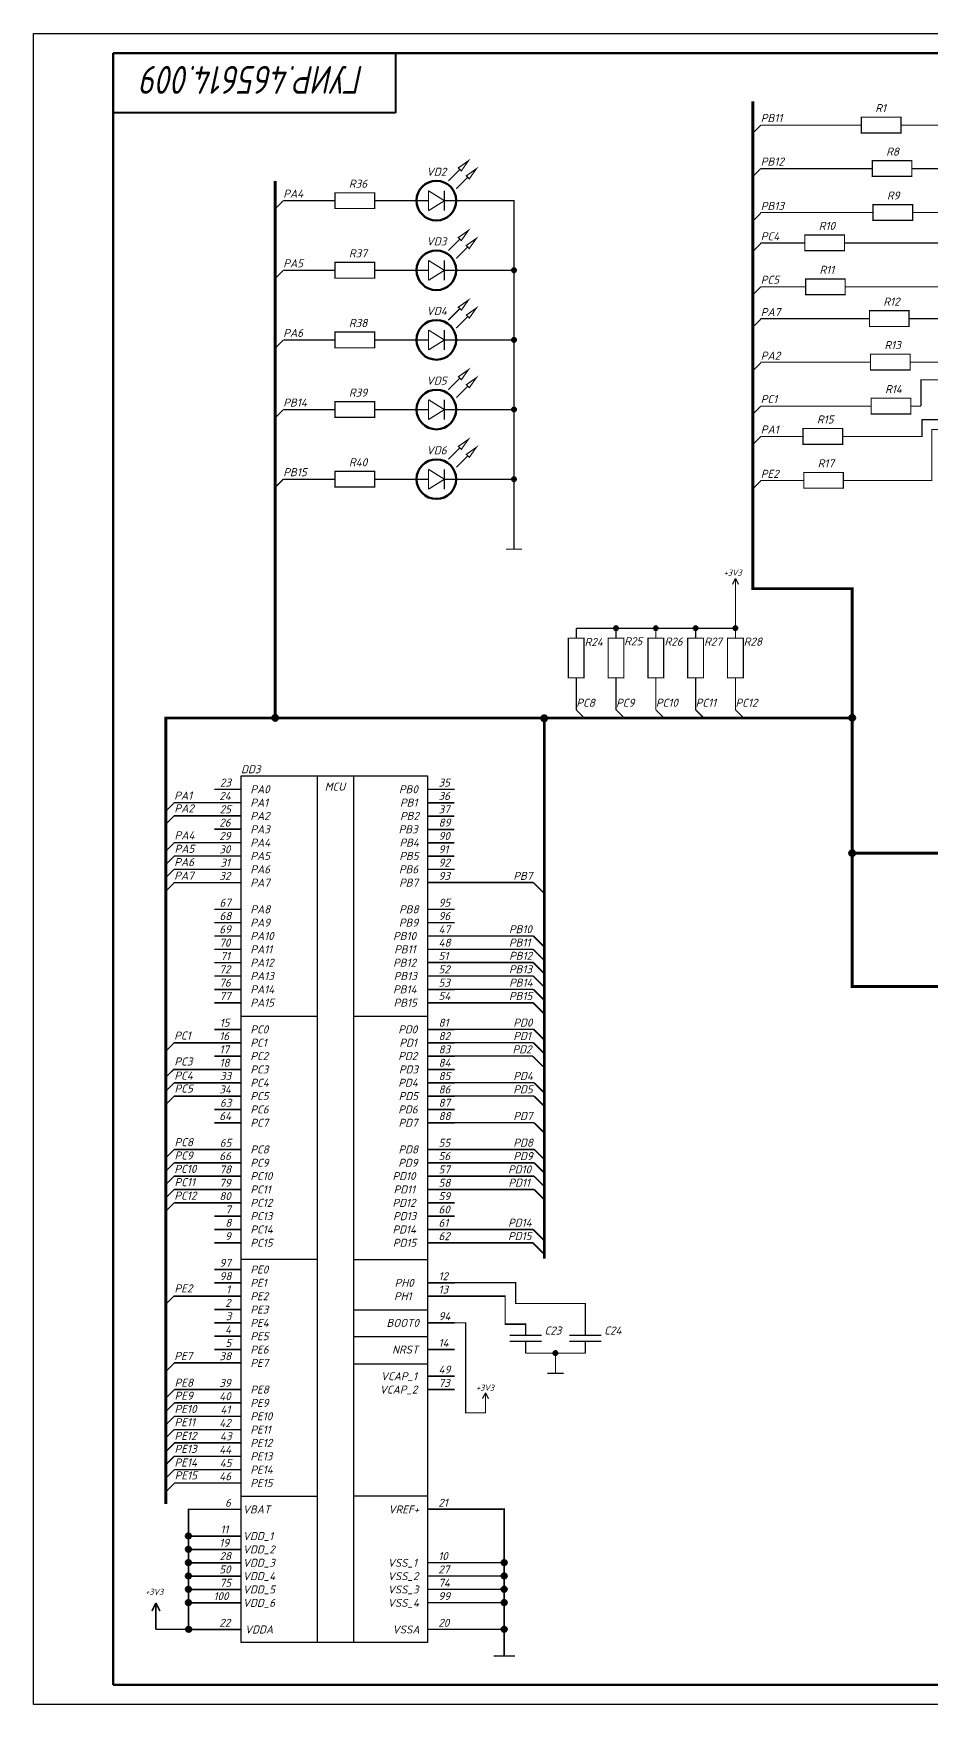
# Model space of a CAD drawing. Header units: millimetres. Extents: x 143 to 740, y 82 to 502.
# Drawn here: x 142.5 to 368.2, y 82 to 502 of the extents above; entities that cross this region are included whole.
import ezdxf

# ---------------------------------------------------------------- set-up
doc = ezdxf.new("R2010")
doc.units = ezdxf.units.MM
doc.header["$LTSCALE"] = 0.5
doc.layers.get('0').update_dxf_attribs({"lineweight": 60})
doc.layers.get('Defpoints').update_dxf_attribs({"color": 5})
doc.styles.add('RR08', font='isocteui.ttf', dxfattribs={"width": 0.8})
doc.styles.get("Standard").update_dxf_attribs({"font": 'isocpeui.ttf', "width": 0.9})

msp = doc.modelspace()

# ---------------------------------------------------------------- linework, layer by layer
for p, q in [((162.51, 87.05), (162.51, 497.05)), ((734.51, 497.05), (162.51, 497.05)), ((734.51, 87.05), (162.51, 87.05))]:
    msp.add_line(p, q)
at = {"lineweight": 30}
for p, q in [((194.69, 315.44), (241.57, 315.44)), ((194.69, 134.44), (194.69, 315.44)), ((241.57, 315.44), (241.57, 134.44)), ((194.69, 97.62), (194.69, 134.44)), ((241.57, 134.44), (241.57, 97.62)), ((181.48, 100.93), (173.28, 100.93)), ((241.57, 97.62), (194.69, 97.62))]:
    msp.add_line(p, q, dxfattribs=at)
at = {"lineweight": -2}
for p, q in [((213.79, 315.38), (213.79, 134.55)), ((222.98, 315.39), (222.98, 134.46)), ((194.83, 255.06), (213.8, 255.06)), ((222.97, 255.09), (241.62, 255.09)), ((194.84, 193.95), (213.79, 193.95)), ((222.98, 193.9), (241.63, 193.9)), ((222.98, 181.24), (241.63, 181.24)), ((222.99, 174.52), (241.65, 174.52)), ((222.98, 167.72), (241.65, 167.72)), ((213.79, 134.55), (213.79, 97.94)), ((222.98, 134.46), (222.98, 97.84))]:
    msp.add_line(p, q, dxfattribs=at)
at = {"lineweight": -3}
for p, q in [((194.69, 134.44), (213.79, 134.44)), ((241.57, 134.44), (222.98, 134.46))]:
    msp.add_line(p, q, dxfattribs=at)
at = {"color": 7, "linetype": 'Continuous', "lineweight": 40}
for points in [[(233.51, 497.05), (233.51, 496.05), (233.51, 482.05)], [(233.51, 482.05), (163.51, 482.05), (162.51, 482.05)]]:
    msp.add_lwpolyline(points, dxfattribs=at)
for points, const_width in [([(348.29, 330), (348.29, 362.5), (323.29, 362.5), (323.29, 485)], 0.749), ([(323.29, 476.99), (325.29, 478.99)], 0.3), ([(348.06, 478.99), (325.29, 478.99)], 0.3), ([(350.56, 478.99), (348.06, 478.99)], 0.3), ([(350.56, 480.99), (360.51, 480.99), (360.51, 477.03), (350.56, 477.03), (350.56, 480.99)], 0.3), ([(360.56, 478.99), (363.06, 478.99)], 0.3), ([(363.06, 478.99), (403.29, 478.99), (403.29, 440)], 0.3), ([(249.79, 468), (246.79, 465)], 0.3), ([(323.29, 466.07), (325.29, 468.07)], 0.3), ([(350.81, 468.07), (325.29, 468.07)], 0.3), ([(353.31, 468.07), (350.81, 468.07)], 0.3), ([(353.31, 470.07), (363.27, 470.07), (363.27, 466.11), (353.31, 466.11), (353.31, 470.07)], 0.3), ([(363.31, 468.07), (365.81, 468.07)], 0.3), ([(365.81, 468.07), (400.79, 468.07), (400.79, 437.5), (403.29, 437.5)], 0.3), ([(203.29, 330), (203.29, 465)], 0.749), ([(218.29, 462), (228.25, 462), (228.25, 458.04), (218.29, 458.04), (218.29, 462)], 0.3), ([(241.79, 457.5), (241.79, 462.5)], 0.3), ([(241.79, 462.5), (245.79, 460)], 0.3), ([(245.79, 457.5), (245.79, 462.5)], 0.3), ([(251.79, 466), (248.79, 463)], 0.3), ([(205.29, 460), (203.29, 458)], 0.3), ([(205.29, 460), (215.79, 460)], 0.3), ([(218.29, 460), (215.79, 460)], 0.3), ([(228.29, 460), (230.79, 460)], 0.3), ([(230.79, 460), (235.79, 460)], 0.3), ([(241.79, 460), (235.79, 460)], 0.3), ([(245.79, 460), (241.79, 457.5)], 0.3), ([(245.79, 460), (251.79, 460)], 0.3), ([(251.79, 460), (263.29, 460), (263.29, 390)], 0.3), ([(353.49, 459.03), (363.45, 459.03), (363.45, 455.07), (353.49, 455.07), (353.49, 459.03)], 0.3), ([(323.29, 454.89), (325.29, 456.89)], 0.3), ([(350.99, 457.03), (325.29, 457.03), (325.29, 456.89)], 0.3), ([(353.49, 457.03), (350.99, 457.03)], 0.3), ([(363.49, 457.03), (365.99, 457.03)], 0.3), ([(365.99, 457.03), (398.29, 457.03), (398.29, 435), (403.29, 435)], 0.3), ([(249.79, 450.5), (246.79, 447.5)], 0.3), ([(323.29, 447.27), (325.29, 449.27)], 0.3), ([(333.86, 449.39), (325.29, 449.39), (325.29, 449.27)], 0.3), ([(336.36, 449.39), (333.86, 449.39)], 0.3), ([(336.36, 451.39), (346.32, 451.39), (346.32, 447.44), (336.36, 447.44), (336.36, 451.39)], 0.3), ([(346.36, 449.39), (348.86, 449.39)], 0.3), ([(348.86, 449.39), (395.79, 449.39), (395.79, 430), (403.29, 430)], 0.3), ([(251.79, 448.5), (248.79, 445.5)], 0.3), ([(205.29, 442.5), (203.29, 440.5)], 0.3), ([(205.29, 442.5), (215.79, 442.5)], 0.3), ([(218.29, 442.5), (215.79, 442.5)], 0.3), ([(218.29, 444.5), (228.25, 444.5), (228.25, 440.54), (218.29, 440.54), (218.29, 444.5)], 0.3), ([(228.29, 442.5), (230.79, 442.5)], 0.3), ([(230.79, 442.5), (235.79, 442.5)], 0.3), ([(241.79, 442.5), (235.79, 442.5)], 0.3), ([(241.79, 440), (241.79, 445)], 0.3), ([(241.79, 445), (245.79, 442.5)], 0.3), ([(245.79, 442.5), (241.79, 440)], 0.3), ([(245.79, 440), (245.79, 445)], 0.3), ([(245.79, 442.5), (251.79, 442.5)], 0.3), ([(251.79, 442.5), (263.29, 442.5)], 0.3), ([(323.29, 436.35), (325.29, 438.35)], 0.3), ([(334.05, 438.35), (325.29, 438.35)], 0.3), ([(336.55, 438.35), (334.05, 438.35)], 0.3), ([(336.55, 440.35), (346.5, 440.35), (346.5, 436.39), (336.55, 436.39), (336.55, 440.35)], 0.3), ([(346.55, 438.35), (349.05, 438.35)], 0.3), ([(349.05, 438.35), (393.29, 438.35), (393.29, 427.5), (403.29, 427.5)], 0.3), ([(249.79, 433), (246.79, 430)], 0.3), ([(251.79, 431), (248.79, 428)], 0.3), ([(323.29, 428.22), (325.29, 430.22)], 0.3), ([(350.1, 430.34), (325.29, 430.34), (325.29, 430.22)], 0.3), ([(352.6, 430.34), (350.1, 430.34)], 0.3), ([(352.61, 432.35), (362.56, 432.35), (362.56, 428.39), (352.61, 428.39), (352.61, 432.35)], 0.3), ([(362.6, 430.34), (365.1, 430.34)], 0.3), ([(365.1, 430.34), (390.79, 430.34), (390.79, 420), (403.29, 420)], 0.3), ([(205.29, 425), (203.29, 423)], 0.3), ([(205.29, 425), (215.79, 425)], 0.3), ([(218.29, 425), (215.79, 425)], 0.3), ([(218.29, 427), (228.25, 427), (228.25, 423.04), (218.29, 423.04), (218.29, 427)], 0.3), ([(228.29, 425), (230.79, 425)], 0.3), ([(230.79, 425), (235.79, 425)], 0.3), ([(241.79, 425), (235.79, 425)], 0.3), ([(241.79, 422.5), (241.79, 427.5)], 0.3), ([(241.79, 427.5), (245.79, 425)], 0.3), ([(245.79, 425), (241.79, 422.5)], 0.3), ([(245.79, 422.5), (245.79, 427.5)], 0.3), ([(245.79, 425), (251.79, 425)], 0.3), ([(251.79, 425), (263.29, 425)], 0.3), ([(352.86, 421.42), (362.82, 421.42), (362.82, 417.47), (352.86, 417.47), (352.86, 421.42)], 0.3), ([(323.29, 417.27), (325.29, 419.27)], 0.3), ([(350.36, 419.42), (325.29, 419.42), (325.29, 419.27)], 0.3), ([(352.86, 419.42), (350.36, 419.42)], 0.3), ([(362.86, 419.42), (365.36, 419.42)], 0.3), ([(365.36, 419.42), (388.29, 419.42), (388.29, 417.5), (403.29, 417.5)], 0.3), ([(249.79, 415.5), (246.79, 412.5)], 0.3), ([(251.79, 413.5), (248.79, 410.5)], 0.3), ([(403.29, 415), (365.54, 415), (365.54, 408.38)], 0.3), ([(205.29, 407.5), (203.29, 405.5)], 0.3), ([(205.29, 407.5), (215.79, 407.5)], 0.3), ([(218.29, 407.5), (215.79, 407.5)], 0.3), ([(218.29, 409.5), (228.25, 409.5), (228.25, 405.54), (218.29, 405.54), (218.29, 409.5)], 0.3), ([(228.29, 407.5), (230.79, 407.5)], 0.3), ([(230.79, 407.5), (235.79, 407.5)], 0.3), ([(241.79, 407.5), (235.79, 407.5)], 0.3), ([(241.79, 405), (241.79, 410)], 0.3), ([(241.79, 410), (245.79, 407.5)], 0.3), ([(245.79, 407.5), (241.79, 405)], 0.3), ([(245.79, 405), (245.79, 410)], 0.3), ([(245.79, 407.5), (251.79, 407.5)], 0.3), ([(251.79, 407.5), (263.29, 407.5)], 0.3), ([(323.29, 406.38), (325.29, 408.38)], 0.3), ([(350.54, 408.38), (325.29, 408.38)], 0.3), ([(348.41, 400.75), (365.79, 400.75), (365.79, 405), (373.29, 405), (373.29, 410), (403.29, 410)], 0.3), ([(348.59, 389.7), (368.29, 389.7), (368.29, 402.5), (375.79, 402.5), (375.79, 407.5), (403.29, 407.5)], 0.3), ([(353.04, 408.38), (350.54, 408.38)], 0.3), ([(353.04, 410.38), (363, 410.38), (363, 406.42), (353.04, 406.42), (353.04, 410.38)], 0.3), ([(363.04, 408.38), (365.54, 408.38)], 0.3), ([(323.29, 398.73), (325.29, 400.73)], 0.3), ([(333.41, 400.75), (325.29, 400.75), (325.29, 400.73)], 0.3), ([(335.91, 400.75), (333.41, 400.75)], 0.3), ([(335.91, 402.75), (345.87, 402.75), (345.87, 398.79), (335.91, 398.79), (335.91, 402.75)], 0.3), ([(345.91, 400.75), (348.41, 400.75)], 0.3), ([(249.79, 398), (246.79, 395)], 0.3), ([(251.79, 396), (248.79, 393)], 0.3), ([(218.29, 392), (228.25, 392), (228.25, 388.04), (218.29, 388.04), (218.29, 392)], 0.3), ([(241.79, 387.5), (241.79, 392.5)], 0.3), ([(241.79, 392.5), (245.79, 390)], 0.3), ([(245.79, 387.5), (245.79, 392.5)], 0.3), ([(336.1, 391.71), (346.05, 391.71), (346.05, 387.75), (336.1, 387.75), (336.1, 391.71)], 0.3), ([(205.29, 390), (203.29, 388)], 0.3), ([(205.29, 390), (215.79, 390)], 0.3), ([(218.29, 390), (215.79, 390)], 0.3), ([(228.29, 390), (230.79, 390)], 0.3), ([(230.79, 390), (235.79, 390)], 0.3), ([(241.79, 390), (235.79, 390)], 0.3), ([(245.79, 390), (241.79, 387.5)], 0.3), ([(245.79, 390), (251.79, 390)], 0.3), ([(251.79, 390), (263.29, 390)], 0.3), ([(263.29, 390), (263.29, 377.5)], 0.3), ([(323.29, 387.58), (325.29, 389.58)], 0.3), ([(333.59, 389.7), (325.29, 389.7), (325.29, 389.58)], 0.3), ([(336.09, 389.7), (333.59, 389.7)], 0.3), ([(346.09, 389.7), (348.59, 389.7)], 0.3), ([(263.29, 377.5), (263.29, 372.42)], 0.3), ([(261.26, 372.42), (265.32, 372.42)], 0.3), ([(318.93, 365.09), (318.17, 363.56)], 0.3), ([(318.93, 365.09), (319.69, 363.56)], 0.3), ([(318.93, 362.55), (318.93, 365.09)], 0.3), ([(318.93, 362.55), (318.93, 352.55)], 0.3), ([(276.93, 350.05), (280.89, 350.05), (280.89, 340.09), (276.93, 340.09), (276.93, 350.05)], 0.3), ([(278.93, 350.05), (278.93, 352.55)], 0.3), ([(318.93, 352.55), (278.93, 352.55)], 0.3), ([(286.93, 350.05), (290.89, 350.05), (290.89, 340.09), (286.93, 340.09), (286.93, 350.05)], 0.3), ([(288.93, 350.05), (288.93, 352.55)], 0.3), ([(296.93, 350.05), (300.89, 350.05), (300.89, 340.09), (296.93, 340.09), (296.93, 350.05)], 0.3), ([(298.93, 350.05), (298.93, 352.55)], 0.3), ([(306.93, 350.05), (310.89, 350.05), (310.89, 340.09), (306.93, 340.09), (306.93, 350.05)], 0.3), ([(308.93, 350.05), (308.93, 352.55)], 0.3), ([(316.93, 350.05), (320.89, 350.05), (320.89, 340.09), (316.93, 340.09), (316.93, 350.05)], 0.3), ([(318.93, 350.05), (318.93, 352.55)], 0.3), ([(278.93, 340.05), (278.93, 337.55)], 0.3), ([(278.93, 337.55), (278.93, 332.05)], 0.3), ([(288.93, 340.05), (288.93, 337.55)], 0.3), ([(288.93, 337.55), (288.93, 332.05)], 0.3), ([(298.93, 340.05), (298.93, 337.55)], 0.3), ([(298.93, 337.55), (298.93, 332.05)], 0.3), ([(308.93, 340.05), (308.93, 337.55)], 0.3), ([(308.93, 337.55), (308.93, 332.05)], 0.3), ([(318.93, 340.05), (318.93, 337.55)], 0.3), ([(318.93, 337.55), (318.93, 332.05)], 0.3), ([(280.93, 330.05), (278.93, 332.05)], 0.3), ([(290.93, 330.05), (288.93, 332.05)], 0.3), ([(300.93, 330.05), (298.93, 332.05)], 0.3), ([(310.93, 330.05), (308.93, 332.05)], 0.3), ([(320.93, 330.05), (318.93, 332.05)], 0.3), ([(260.79, 330), (175.79, 330), (175.79, 132.46)], 0.749), ([(260.79, 330), (348.29, 330)], 0.749), ([(270.9, 194.14), (270.9, 330)], 0.749), ([(348.29, 330), (348.29, 262.5), (380.11, 262.5), (380.27, 262.33), (380.29, 262.31), (380.29, 110)], 0.749), ([(194.69, 312.08), (187.98, 312.08)], 0.396), ([(241.63, 312.08), (248.33, 312.08)], 0.396), ([(177.89, 308.73), (175.89, 306.73)], 0.3), ([(194.69, 308.73), (177.84, 308.73)], 0.396), ([(241.58, 308.7), (248.29, 308.7)], 0.396), ([(177.87, 305.42), (175.87, 303.42)], 0.3), ([(194.69, 305.38), (177.84, 305.38)], 0.396), ([(241.58, 305.35), (248.29, 305.35)], 0.396), ([(177.97, 298.75), (175.97, 296.75)], 0.3), ([(194.69, 298.67), (177.84, 298.67)], 0.396), ([(194.69, 302.03), (187.99, 302.03)], 0.396), ([(241.58, 301.99), (248.29, 301.99)], 0.396), ([(241.58, 298.64), (248.29, 298.64)], 0.396), ([(177.97, 295.35), (175.97, 293.35)], 0.3), ([(194.69, 295.32), (177.85, 295.32)], 0.396), ([(241.58, 295.29), (248.29, 295.29)], 0.396), ([(348.29, 296), (660.29, 296), (660.29, 195.5)], 0.749), ([(177.89, 292), (175.89, 290)], 0.3), ([(194.69, 291.97), (177.81, 291.97)], 0.396), ([(241.63, 291.97), (248.33, 291.97)], 0.396), ([(177.89, 288.61), (175.89, 286.61)], 0.3), ([(194.69, 288.62), (177.77, 288.62)], 0.396), ([(241.63, 288.64), (268.14, 288.64)], 0.396), ([(241.63, 288.62), (248.33, 288.62)], 0.396), ([(270.78, 286), (268.14, 288.64)], 0.396), ([(194.69, 281.91), (187.98, 281.91)], 0.396), ([(241.63, 281.91), (248.33, 281.91)], 0.396), ([(194.69, 278.56), (187.98, 278.56)], 0.396), ([(241.63, 278.56), (248.33, 278.56)], 0.396), ([(194.69, 275.2), (187.98, 275.2)], 0.396), ([(241.6, 275.22), (268.1, 275.22)], 0.396), ([(241.63, 275.2), (248.33, 275.2)], 0.396), ([(270.74, 272.58), (268.1, 275.22)], 0.396), ([(194.69, 271.85), (187.98, 271.85)], 0.396), ([(241.6, 271.85), (268.1, 271.85)], 0.396), ([(241.63, 271.85), (248.33, 271.85)], 0.396), ([(270.74, 269.21), (268.1, 271.85)], 0.396), ([(194.69, 268.5), (187.98, 268.5)], 0.396), ([(194.69, 265.15), (187.98, 265.15)], 0.396), ([(241.6, 265.16), (268.1, 265.16)], 0.396), ([(241.63, 268.5), (248.33, 268.5)], 0.396), ([(241.63, 265.15), (248.33, 265.15)], 0.396), ([(241.64, 268.53), (268.14, 268.53)], 0.396), ([(270.74, 262.52), (268.1, 265.16)], 0.396), ([(270.78, 265.89), (268.14, 268.53)], 0.396), ([(194.69, 261.79), (187.98, 261.79)], 0.396), ([(241.63, 261.79), (248.33, 261.79)], 0.396), ([(241.64, 261.8), (268.14, 261.8)], 0.396), ([(270.78, 259.16), (268.14, 261.8)], 0.396), ([(194.69, 258.44), (187.98, 258.44)], 0.396), ([(241.6, 258.43), (268.1, 258.43)], 0.396), ([(241.63, 258.44), (248.33, 258.44)], 0.396), ([(270.74, 255.79), (268.1, 258.43)], 0.396), ([(177.88, 248.4), (175.88, 246.4)], 0.3), ([(194.69, 248.38), (177.78, 248.38)], 0.396), ([(194.69, 251.73), (187.98, 251.73)], 0.396), ([(241.63, 251.76), (268.19, 251.76)], 0.396), ([(241.63, 251.73), (248.33, 251.73)], 0.396), ([(241.63, 248.4), (268.14, 248.4)], 0.396), ([(241.63, 248.38), (248.33, 248.38)], 0.396), ([(270.78, 245.76), (268.14, 248.4)], 0.396), ([(270.83, 249.12), (268.19, 251.76)], 0.396), ([(194.69, 245.03), (187.98, 245.03)], 0.396), ([(241.42, 245.05), (267.93, 245.05)], 0.396), ([(241.63, 245.03), (248.33, 245.03)], 0.396), ([(270.57, 242.41), (267.93, 245.05)], 0.396), ([(175.92, 239.83), (177.92, 241.83)], 0.3), ([(194.69, 241.68), (177.77, 241.68)], 0.396), ([(241.63, 241.68), (248.33, 241.68)], 0.396), ([(177.92, 238.34), (175.92, 236.34)], 0.3), ([(177.96, 235.05), (175.96, 233.05)], 0.3), ([(194.69, 238.32), (177.85, 238.32)], 0.396), ([(241.63, 238.35), (268.32, 238.35)], 0.396), ([(241.63, 238.32), (248.33, 238.32)], 0.396), ([(270.96, 235.71), (268.32, 238.35)], 0.396), ([(194.69, 234.97), (177.85, 234.97)], 0.396), ([(194.69, 231.62), (187.98, 231.62)], 0.396), ([(241.63, 234.99), (268.32, 234.99)], 0.396), ([(241.63, 234.97), (248.33, 234.97)], 0.396), ([(241.63, 231.62), (248.33, 231.62)], 0.396), ([(270.96, 232.35), (268.32, 234.99)], 0.396), ([(194.69, 228.26), (187.98, 228.26)], 0.396), ([(241.63, 228.29), (268.32, 228.29)], 0.396), ([(241.63, 228.26), (248.33, 228.26)], 0.396), ([(270.96, 225.65), (268.32, 228.29)], 0.396), ([(175.96, 219.61), (177.96, 221.61)], 0.3), ([(175.96, 216.25), (177.96, 218.25)], 0.3), ([(194.69, 221.56), (177.85, 221.56)], 0.396), ([(194.69, 218.21), (177.89, 218.21)], 0.396), ([(241.63, 221.58), (268.37, 221.58)], 0.396), ([(241.63, 221.56), (248.33, 221.56)], 0.396), ([(241.63, 218.23), (268.32, 218.23)], 0.396), ([(241.63, 218.21), (248.33, 218.21)], 0.396), ([(270.96, 215.59), (268.32, 218.23)], 0.396), ([(271.01, 218.94), (268.37, 221.58)], 0.396), ([(175.92, 212.89), (177.92, 214.89)], 0.3), ([(194.69, 214.85), (177.81, 214.85)], 0.396), ([(241.63, 214.88), (268.27, 214.88)], 0.396), ([(241.63, 214.85), (248.33, 214.85)], 0.396), ([(270.91, 212.24), (268.27, 214.88)], 0.396), ([(175.96, 209.57), (177.96, 211.57)], 0.3), ([(194.69, 211.5), (177.85, 211.5)], 0.396), ([(241.63, 211.52), (268.32, 211.52)], 0.396), ([(241.63, 211.5), (248.33, 211.5)], 0.396), ([(270.96, 208.88), (268.32, 211.52)], 0.396), ([(175.92, 206.16), (177.92, 208.16)], 0.3), ([(194.69, 208.15), (177.89, 208.15)], 0.396), ([(241.63, 208.15), (248.33, 208.15)], 0.396), ([(194.69, 204.8), (187.98, 204.8)], 0.396), ([(194.69, 201.44), (187.98, 201.44)], 0.396), ([(241.63, 204.8), (248.33, 204.8)], 0.396), ([(241.63, 201.47), (268.06, 201.47)], 0.396), ([(241.63, 201.44), (248.33, 201.44)], 0.396), ([(270.7, 198.83), (268.06, 201.47)], 0.396), ([(194.69, 198.09), (187.98, 198.09)], 0.396), ([(241.63, 198.11), (268.01, 198.11)], 0.396), ([(241.63, 198.09), (248.33, 198.09)], 0.396), ([(270.65, 195.47), (268.01, 198.11)], 0.396), ([(194.69, 191.38), (187.98, 191.38)], 0.396), ([(177.91, 184.82), (175.91, 182.82)], 0.3), ([(194.69, 184.68), (177.78, 184.68)], 0.396), ([(194.69, 188.03), (187.98, 188.03)], 0.396), ([(241.63, 188.03), (248.33, 188.03)], 0.396), ([(241.63, 184.68), (248.33, 184.68)], 0.396), ([(248.23, 184.69), (261.18, 184.69)], 0.396), ([(248.23, 188.08), (263.71, 188.08), (263.71, 182.86), (281.21, 182.86), (281.21, 177.86)], 0.3), ([(261.06, 177.47), (261.06, 184.81)], 0.3), ([(194.69, 181.33), (187.98, 181.33)], 0.396), ([(194.69, 177.97), (187.98, 177.97)], 0.396), ([(241.63, 177.97), (248.33, 177.97)], 0.396), ([(248.15, 177.98), (251.13, 177.98), (251.13, 155.38), (256.13, 155.38), (256.13, 157.88)], 0.3), ([(260.9, 177.68), (266.36, 177.68)], 0.396), ([(266.21, 174.86), (266.21, 177.86)], 0.3), ([(281.21, 174.86), (281.21, 177.86)], 0.3), ([(194.69, 174.62), (187.98, 174.62)], 0.396), ([(262.21, 174.86), (266.21, 174.86)], 0.3), ([(262.21, 173.36), (266.21, 173.36)], 0.3), ([(266.21, 174.86), (270.21, 174.86)], 0.3), ([(266.21, 173.36), (270.21, 173.36)], 0.3), ([(266.21, 173.36), (266.21, 170.36)], 0.3), ([(277.21, 174.86), (281.21, 174.86)], 0.3), ([(277.21, 173.36), (281.21, 173.36)], 0.3), ([(281.21, 174.86), (285.21, 174.86)], 0.3), ([(281.21, 173.36), (285.21, 173.36)], 0.3), ([(281.21, 173.36), (281.21, 170.36)], 0.3), ([(175.91, 165.91), (177.91, 167.91)], 0.3), ([(194.69, 167.91), (177.86, 167.91)], 0.396), ([(194.69, 171.27), (187.98, 171.27)], 0.396), ([(241.63, 171.27), (248.33, 171.27)], 0.396), ([(266.21, 170.36), (281.21, 170.36)], 0.3), ([(273.71, 170.36), (273.71, 165.28)], 0.3), ([(241.63, 164.56), (248.33, 164.56)], 0.396), ([(271.68, 165.28), (275.74, 165.28)], 0.3), ([(175.97, 159.26), (177.97, 161.26)], 0.3), ([(194.69, 161.21), (177.9, 161.21)], 0.396), ([(241.63, 161.21), (248.33, 161.21)], 0.396), ([(256.13, 160.42), (255.36, 158.9)], 0.3), ([(256.13, 160.42), (256.89, 158.9)], 0.3), ([(256.13, 157.88), (256.13, 160.42)], 0.3), ([(175.97, 155.87), (177.97, 157.87)], 0.3), ([(194.69, 157.86), (177.88, 157.86)], 0.396), ([(175.96, 149.23), (177.96, 151.23)], 0.3), ([(175.97, 152.55), (177.97, 154.55)], 0.3), ([(194.69, 151.15), (177.85, 151.15)], 0.396), ([(194.69, 154.5), (177.88, 154.5)], 0.396), ([(175.96, 145.79), (177.96, 147.79)], 0.3), ([(194.69, 147.8), (177.85, 147.8)], 0.396), ([(175.96, 142.52), (177.96, 144.52)], 0.3), ([(194.69, 144.44), (177.85, 144.44)], 0.396), ([(175.96, 139.1), (177.96, 141.1)], 0.3), ([(194.69, 141.09), (177.88, 141.09)], 0.396), ([(176, 135.75), (178, 137.75)], 0.3), ([(194.69, 137.74), (177.9, 137.74)], 0.396), ([(194.68, 124.4), (181.48, 124.4), (181.48, 131.11), (194.68, 131.11)], 0.396), ([(241.55, 131.13), (248.26, 131.13)], 0.396), ([(248.26, 131.13), (260.82, 131.13), (260.82, 117.72)], 0.396), ([(181.48, 121.21), (181.48, 124.4)], 0.396), ([(194.68, 121.05), (181.48, 121.05), (181.48, 121.21)], 0.396), ([(181.48, 117.91), (181.48, 121.05)], 0.396), ([(194.68, 117.7), (181.48, 117.7), (181.48, 117.91)], 0.396), ([(181.48, 114.61), (181.48, 117.7)], 0.396), ([(241.55, 117.72), (248.26, 117.72)], 0.396), ([(248.26, 117.72), (260.82, 117.72), (260.82, 117.27)], 0.396), ([(194.68, 114.34), (181.48, 114.34), (181.48, 114.61)], 0.396), ([(181.48, 111.31), (181.48, 114.34)], 0.396), ([(241.55, 114.36), (248.26, 114.36)], 0.396), ([(248.26, 114.36), (260.82, 114.36), (260.82, 113.97)], 0.396), ([(260.82, 114.36), (260.82, 117.27)], 0.396), ([(260.82, 111.01), (260.82, 113.97)], 0.396), ([(194.68, 110.99), (181.48, 110.99), (181.48, 111.31)], 0.396), ([(181.48, 107.64), (181.48, 110.99)], 0.396), ([(241.55, 111.01), (248.26, 111.01)], 0.396), ([(248.26, 111.01), (260.82, 111.01), (260.82, 110.67)], 0.396), ([(260.82, 108.03), (260.82, 110.67)], 0.396), ([(173.28, 107.58), (172.28, 105.57)], 0.396), ([(173.28, 107.58), (174.29, 105.57)], 0.396), ([(173.28, 104.23), (173.28, 107.58)], 0.396), ([(194.68, 107.64), (181.48, 107.64), (181.48, 107.35)], 0.396), ([(194.68, 100.93), (181.48, 100.93), (181.48, 107.35)], 0.396), ([(241.55, 107.66), (248.26, 107.66)], 0.396), ([(248.26, 107.66), (260.82, 107.66), (260.82, 108.03)], 0.396), ([(260.82, 107.66), (260.82, 100.95), (248.26, 100.95)], 0.396), ([(173.28, 100.93), (173.28, 104.23)], 0.396), ([(241.55, 100.95), (248.26, 100.95)], 0.396), ([(260.82, 100.95), (260.82, 94.25)], 0.396), ([(258.14, 94.25), (263.51, 94.25)], 0.396)]:
    msp.add_lwpolyline(points, dxfattribs=dict(const_width=const_width))
at = {"const_width": 0.3}
for points in [[(250.04, 467.5), (249.29, 468.25), (251.79, 470), (250.04, 467.5)], [(251.79, 470), (250.04, 467.5), (249.29, 468.25), (251.79, 470)], [(252.04, 465.5), (251.29, 466.25), (253.79, 468), (252.04, 465.5)], [(253.79, 468), (252.04, 465.5), (251.29, 466.25), (253.79, 468)], [(250.04, 450), (249.29, 450.75), (251.79, 452.5), (250.04, 450)], [(251.79, 452.5), (250.04, 450), (249.29, 450.75), (251.79, 452.5)], [(252.04, 448), (251.29, 448.75), (253.79, 450.5), (252.04, 448)], [(253.79, 450.5), (252.04, 448), (251.29, 448.75), (253.79, 450.5)], [(250.04, 432.5), (249.29, 433.25), (251.79, 435), (250.04, 432.5)], [(251.79, 435), (250.04, 432.5), (249.29, 433.25), (251.79, 435)], [(252.04, 430.5), (251.29, 431.25), (253.79, 433), (252.04, 430.5)], [(253.79, 433), (252.04, 430.5), (251.29, 431.25), (253.79, 433)], [(250.04, 415), (249.29, 415.75), (251.79, 417.5), (250.04, 415)], [(251.79, 417.5), (250.04, 415), (249.29, 415.75), (251.79, 417.5)], [(252.04, 413), (251.29, 413.75), (253.79, 415.5), (252.04, 413)], [(253.79, 415.5), (252.04, 413), (251.29, 413.75), (253.79, 415.5)], [(250.04, 397.5), (249.29, 398.25), (251.79, 400), (250.04, 397.5)], [(251.79, 400), (250.04, 397.5), (249.29, 398.25), (251.79, 400)], [(252.04, 395.5), (251.29, 396.25), (253.79, 398), (252.04, 395.5)], [(253.79, 398), (252.04, 395.5), (251.29, 396.25), (253.79, 398)]]:
    msp.add_lwpolyline(points, close=True, dxfattribs=at)
for points, const_width in [([(263.04, 442.5, 1), (263.55, 442.5, 1)], 0.508), ([(263.04, 425, 1), (263.55, 425, 1)], 0.508), ([(263.04, 407.5, 1), (263.55, 407.5, 1)], 0.508), ([(263.04, 390, 1), (263.55, 390, 1)], 0.508), ([(288.68, 352.55, 1), (289.18, 352.55, 1)], 0.508), ([(298.68, 352.55, 1), (299.18, 352.55, 1)], 0.508), ([(308.68, 352.55, 1), (309.18, 352.55, 1)], 0.508), ([(318.68, 352.55, 1), (319.18, 352.55, 1)], 0.508), ([(202.91, 330, 1), (203.67, 330, 1)], 0.762), ([(270.51, 329.9, 1), (271.27, 329.9, 1)], 0.762), ([(347.91, 330, 1), (348.67, 330, 1)], 0.762), ([(347.91, 296, 1), (348.67, 296, 1)], 0.762), ([(273.46, 170.36, 1), (273.97, 170.36, 1)], 0.508), ([(181.14, 124.4, 1), (181.81, 124.4, 1)], 0.671), ([(181.14, 121.05, 1), (181.81, 121.05, 1)], 0.671), ([(181.14, 117.7, 1), (181.81, 117.7, 1)], 0.671), ([(260.49, 117.72, 1), (261.16, 117.72, 1)], 0.671), ([(181.14, 114.34, 1), (181.81, 114.34, 1)], 0.671), ([(260.49, 114.36, 1), (261.16, 114.36, 1)], 0.671), ([(181.14, 110.99, 1), (181.81, 110.99, 1)], 0.671), ([(260.49, 111.01, 1), (261.16, 111.01, 1)], 0.671), ([(181.14, 107.64, 1), (181.81, 107.64, 1)], 0.671), ([(260.49, 107.66, 1), (261.16, 107.66, 1)], 0.671), ([(181.22, 100.94, 1), (181.89, 100.94, 1)], 0.671), ([(260.49, 100.95, 1), (261.16, 100.95, 1)], 0.671)]:
    msp.add_lwpolyline(points, format="xyb", close=True, dxfattribs=dict(const_width=const_width))
for centre in [(263.27, 407.52), (263.27, 407.52), (263.27, 390.02), (263.27, 390.02), (263.27, 390.02), (263.27, 390.02), (263.27, 390.02), (263.27, 390.02), (288.91, 352.57), (288.91, 352.57), (288.91, 352.57), (318.91, 352.57), (318.91, 352.57), (318.91, 352.57), (318.91, 352.57), (318.91, 352.57), (318.91, 352.57), (318.91, 352.57)]:
    msp.add_circle(centre, 0.487)
for centre, major_axis, ratio in [((243.77, 460.02), (0, 4.98), 0.999992), ((243.77, 442.52), (0, 4.98), 0.999992), ((263.27, 442.52), (0, 0.487), 0.999995), ((263.27, 442.52), (0, 0.487), 0.999995), ((243.77, 425.02), (0, 4.98), 0.999992), ((263.27, 425.02), (0, 0.487), 0.99999), ((263.27, 425.02), (0, 0.487), 0.99999), ((243.77, 407.52), (0, 4.98), 0.999992), ((243.77, 390.02), (0, 4.98), 0.999992), ((298.91, 352.57), (0.487, 0), 0.99999), ((298.91, 352.57), (0.487, 0), 0.99999), ((298.91, 352.57), (0.487, 0), 0.99999), ((308.91, 352.57), (0, 0.487), 0.997277), ((308.91, 352.57), (0, 0.487), 0.997277), ((308.91, 352.57), (0, 0.487), 0.997277), ((203.27, 330.02), (0.741, 0), 0.998231), ((203.27, 330.02), (0.741, 0), 0.998231), ((270.87, 329.92), (0.741, 0), 0.998231), ((270.87, 329.92), (0.741, 0), 0.998231), ((270.87, 329.92), (0.741, 0), 0.998231), ((270.87, 329.92), (0.741, 0), 0.998231), ((270.87, 329.92), (0.741, 0), 0.998231), ((270.87, 329.92), (0.741, 0), 0.998231), ((348.27, 330.02), (0, 0.74), 0.999986), ((348.27, 330.02), (0, 0.74), 0.999986), ((348.27, 330.02), (0, 0.74), 0.999986), ((348.27, 330.02), (0, 0.74), 0.999986), ((348.27, 330.02), (0, 0.74), 0.999986), ((348.27, 330.02), (0, 0.74), 0.999986), ((348.27, 296.02), (0, 0.741), 0.998204), ((348.27, 296.02), (0, 0.741), 0.998204), ((273.69, 170.38), (0, 0.487), 0.999979), ((273.69, 170.38), (0, 0.487), 0.999979), ((181.45, 124.43), (0, 0.643), 0.999937), ((181.45, 124.43), (0, 0.643), 0.999937), ((181.45, 124.43), (0, 0.643), 0.999937), ((181.45, 124.43), (0, 0.643), 0.999937), ((181.45, 121.08), (0.643, 0), 0.997351), ((181.45, 121.08), (0.643, 0), 0.997351), ((181.45, 121.08), (0.643, 0), 0.997351), ((181.45, 121.08), (0.643, 0), 0.997351), ((181.45, 117.72), (0, 0.643), 0.999937), ((181.45, 117.72), (0, 0.643), 0.999937), ((181.45, 117.72), (0, 0.643), 0.999937), ((181.45, 117.72), (0, 0.643), 0.999937), ((260.8, 117.74), (0, 0.643), 0.997247), ((260.8, 117.74), (0, 0.643), 0.997247), ((260.8, 117.74), (0, 0.643), 0.997247), ((260.8, 117.74), (0, 0.643), 0.997247), ((181.45, 114.37), (0.643, 0), 0.997351), ((181.45, 114.37), (0.643, 0), 0.997351), ((181.45, 114.37), (0.643, 0), 0.997351), ((181.45, 114.37), (0.643, 0), 0.997351), ((260.8, 114.39), (0, 0.641), 0.999958), ((260.8, 114.39), (0, 0.641), 0.999958), ((260.8, 114.39), (0, 0.641), 0.999958), ((260.8, 114.39), (0, 0.641), 0.999958), ((181.45, 111.02), (0, 0.643), 0.999937), ((181.45, 111.02), (0, 0.643), 0.999937), ((181.45, 111.02), (0, 0.643), 0.999937), ((181.45, 111.02), (0, 0.643), 0.999937), ((260.8, 111.04), (0, 0.643), 0.997247), ((260.8, 111.04), (0, 0.643), 0.997247), ((260.8, 111.04), (0, 0.643), 0.997247), ((260.8, 111.04), (0, 0.643), 0.997247), ((181.45, 107.67), (0, 0.643), 0.999937), ((181.45, 107.67), (0, 0.643), 0.999937), ((181.45, 107.67), (0, 0.643), 0.999937), ((181.45, 107.67), (0, 0.643), 0.999937), ((260.8, 107.69), (0, 0.643), 0.997247), ((260.8, 107.69), (0, 0.643), 0.997247), ((260.8, 107.69), (0, 0.643), 0.997247), ((260.8, 107.69), (0, 0.643), 0.997247), ((181.52, 100.97), (0, 0.643), 0.999937), ((260.8, 100.98), (0, 0.643), 0.997247), ((260.8, 100.98), (0, 0.643), 0.997247), ((260.8, 100.98), (0, 0.643), 0.997247), ((260.8, 100.98), (0, 0.643), 0.997247)]:
    msp.add_ellipse(centre, major_axis=major_axis, ratio=ratio)
at = {"layer": 'Defpoints'}
for p, q in [((142.51, 82.05), (142.51, 502.05)), ((142.51, 502.05), (739.51, 502.05)), ((739.51, 82.05), (142.51, 82.05))]:
    msp.add_line(p, q, dxfattribs=at)

# ---------------------------------------------------------------- texts
for s, height, p in [('R1', 2.032, (354.06, 482.26)), ('PB11', 2.032, (325.29, 479.76)), ('PB12', 2.032, (325.29, 468.83)), ('R8', 2.032, (356.81, 471.33)), ('VD2', 2.032, (241.29, 466.26)), ('PA4', 2.032, (205.29, 460.76)), ('R36', 2.032, (221.79, 463.26)), ('R9', 2.032, (356.99, 460.29)), ('PB13', 2.032, (325.29, 457.66)), ('R10', 2.032, (339.86, 452.66)), ('VD3', 2.032, (241.29, 448.76)), ('PC4', 2.032, (325.29, 450.04)), ('PA5', 2.032, (205.29, 443.26)), ('R37', 2.032, (221.79, 445.76)), ('PC5', 2.032, (325.29, 439.12)), ('R11', 2.032, (340.05, 441.62)), ('VD4', 2.032, (241.29, 431.26)), ('PA7', 2.032, (325.29, 430.99)), ('R12', 2.032, (356.1, 433.61)), ('R38', 2.032, (221.79, 428.26)), ('PA6', 2.032, (205.29, 425.76)), ('R13', 2.032, (356.36, 422.69)), ('PA2', 2.032, (325.29, 420.03)), ('R39', 2.032, (221.79, 410.76)), ('VD5', 2.032, (241.29, 413.76)), ('R14', 2.032, (356.54, 411.64)), ('PB14', 2.032, (205.29, 408.26)), ('PC1', 2.032, (325.29, 409.14)), ('PA1', 2.032, (325.29, 401.49)), ('R15', 2.032, (339.41, 404.01)), ('R40', 2.032, (221.79, 393.26)), ('VD6', 2.032, (241.29, 396.26)), ('R17', 2.032, (339.59, 392.97)), ('PB15', 2.032, (205.29, 390.76)), ('PE2', 2.032, (325.29, 390.35)), ('+3V3', 1.524, (315.97, 365.78)), ('R24', 2.032, (281.01, 348.08)), ('R25', 2.032, (290.96, 348.28)), ('R26', 2.032, (301.1, 348.18)), ('R27', 2.032, (311.05, 348.18)), ('R28', 2.032, (321, 348.18)), ('PC8', 2.032, (278.93, 332.81)), ('PC9', 2.032, (288.93, 332.81)), ('PC10', 2.032, (298.93, 332.81)), ('PC11', 2.032, (308.93, 332.81)), ('PC12', 2.032, (318.93, 332.81)), ('DD3', 2.012, (194.69, 316.11)), ('PA1', 2.032, (177.89, 309.49)), ('24', 2.012, (189.21, 309.4)), ('23', 2.012, (189.38, 312.76)), ('PA0', 2.012, (197.03, 311.08)), ('MCU', 2.012, (215.72, 311.75)), ('PB0', 2.012, (234.36, 311.08)), ('35', 2.012, (244.31, 312.76)), ('36', 2.012, (244.31, 309.4)), ('PA2', 2.032, (177.94, 306.26)), ('25', 2.012, (189.32, 306.05)), ('PA1', 2.012, (197.03, 307.73)), ('PB1', 2.012, (234.64, 307.73)), ('37', 2.012, (244.31, 306.05)), ('26', 2.012, (189.21, 302.7)), ('PA2', 2.012, (197.03, 304.38)), ('PA3', 2.012, (197.03, 301.02)), ('PB3', 2.012, (234.28, 301.02)), ('PB2', 2.012, (234.65, 304.38)), ('89', 2.012, (244.31, 302.7)), ('PA4', 2.032, (177.97, 299.51)), ('29', 2.012, (189.21, 299.35)), ('PA4', 2.012, (197.03, 297.67)), ('PB4', 2.012, (234.51, 297.67)), ('90', 2.012, (244.31, 299.35)), ('PA6', 2.032, (177.89, 292.76)), ('PA5', 2.032, (177.97, 296.11)), ('30', 2.012, (189.21, 295.99)), ('31', 2.012, (189.49, 292.64)), ('PA5', 2.012, (197.03, 294.32)), ('PB5', 2.012, (234.47, 294.32)), ('91', 2.012, (244.31, 295.99)), ('92', 2.012, (244.31, 292.64)), ('PA7', 2.032, (177.89, 289.37)), ('32', 2.012, (189.21, 289.29)), ('PA6', 2.012, (197.03, 290.96)), ('PB6', 2.012, (234.36, 290.96)), ('93', 2.012, (244.31, 289.29)), ('PB7', 2.012, (263.12, 289.31)), ('PA7', 2.012, (197.03, 287.61)), ('PB7', 2.012, (234.41, 287.61)), ('67', 2.012, (189.26, 282.58)), ('PA8', 2.012, (197.03, 280.91)), ('PB8', 2.012, (234.41, 280.91)), ('95', 2.012, (244.31, 282.58)), ('69', 2.012, (189.21, 275.88)), ('68', 2.012, (189.26, 279.23)), ('PA9', 2.012, (197.03, 277.55)), ('PB9', 2.012, (234.36, 277.55)), ('47', 2.012, (244.31, 275.88)), ('96', 2.012, (244.31, 279.23)), ('PB10', 2.012, (262.02, 275.91)), ('70', 2.012, (189.21, 272.52)), ('PA10', 2.012, (197.03, 274.2)), ('PB10', 2.012, (232.9, 274.2)), ('48', 2.012, (244.31, 272.52)), ('PB11', 2.012, (262.02, 272.54)), ('71', 2.012, (189.49, 269.17)), ('PA11', 2.012, (197.03, 270.85)), ('PA12', 2.012, (197.03, 267.49)), ('PB12', 2.012, (232.9, 267.49)), ('PB11', 2.012, (233.18, 270.85)), ('51', 2.012, (244.31, 269.17)), ('PB12', 2.012, (262.06, 269.22)), ('72', 2.012, (189.21, 265.82)), ('PA13', 2.012, (197.03, 264.14)), ('PB13', 2.012, (233.07, 264.14)), ('52', 2.012, (244.31, 265.82)), ('PB13', 2.012, (262.02, 265.85)), ('76', 2.012, (189.21, 262.47)), ('77', 2.012, (189.26, 259.11)), ('PA14', 2.012, (197.03, 260.79)), ('PB14', 2.012, (232.9, 260.79)), ('53', 2.012, (244.31, 262.47)), ('54', 2.012, (244.31, 259.11)), ('PB15', 2.012, (262.02, 259.12)), ('PB14', 2.012, (262.06, 262.49)), ('PA15', 2.012, (197.03, 257.44)), ('PB15', 2.012, (233.02, 257.44)), ('15', 2.012, (189.32, 252.41)), ('PC0', 2.012, (197.03, 250.73)), ('PD0', 2.012, (234.19, 250.73)), ('81', 2.012, (244.31, 252.41)), ('PD0', 2.012, (263.12, 252.43)), ('PC1', 2.032, (177.88, 249.17)), ('16', 2.012, (189.21, 249.05)), ('PC1', 2.012, (197.03, 247.38)), ('PD1', 2.012, (234.47, 247.38)), ('82', 2.012, (244.31, 249.05)), ('PD1', 2.012, (263.12, 249.08)), ('PC3', 2.032, (177.92, 242.65)), ('17', 2.012, (189.26, 245.7)), ('18', 2.012, (189.26, 242.35)), ('PC2', 2.012, (197.03, 244.03)), ('PD2', 2.012, (234.19, 244.03)), ('83', 2.012, (244.31, 245.7)), ('84', 2.012, (244.31, 242.35)), ('PD2', 2.012, (262.91, 245.72)), ('PC4', 2.032, (177.92, 239.11)), ('33', 2.012, (189.38, 239)), ('PC3', 2.012, (197.03, 240.67)), ('PD3', 2.012, (234.36, 240.67)), ('85', 2.012, (244.31, 239)), ('PD4', 2.012, (263.12, 239.02)), ('PC5', 2.032, (177.96, 235.85)), ('34', 2.012, (189.21, 235.64)), ('PC4', 2.012, (197.03, 237.32)), ('PC5', 2.012, (197.03, 233.97)), ('PD4', 2.012, (234.19, 237.32)), ('PD5', 2.012, (234.3, 233.97)), ('86', 2.012, (244.31, 235.64)), ('PD5', 2.012, (263.12, 235.67)), ('63', 2.012, (189.38, 232.29)), ('PC6', 2.012, (197.03, 230.61)), ('PD6', 2.012, (234.19, 230.61)), ('87', 2.012, (244.31, 232.29)), ('64', 2.012, (189.21, 228.94)), ('PC7', 2.012, (197.03, 227.26)), ('PD7', 2.012, (234.25, 227.26)), ('88', 2.012, (244.31, 228.94)), ('PD7', 2.012, (263.12, 228.96)), ('PC8', 2.032, (177.96, 222.37)), ('65', 2.012, (189.32, 222.23)), ('55', 2.012, (244.31, 222.23)), ('PD8', 2.012, (263.12, 222.26)), ('PC9', 2.032, (177.96, 219.02)), ('66', 2.012, (189.21, 218.88)), ('PC8', 2.012, (197.03, 220.56)), ('PC9', 2.012, (197.03, 217.2)), ('PD9', 2.012, (234.19, 217.2)), ('PD8', 2.012, (234.25, 220.56)), ('56', 2.012, (244.31, 218.88)), ('PD9', 2.012, (263.12, 218.9)), ('PC10', 2.032, (177.92, 215.66)), ('PC11', 2.032, (177.96, 212.33)), ('78', 2.012, (189.26, 215.53)), ('PC10', 2.012, (197.03, 213.85)), ('PD10', 2.012, (232.74, 213.85)), ('57', 2.012, (244.31, 215.53)), ('PD10', 2.012, (261.8, 215.55)), ('PD11', 2.012, (261.88, 212.2)), ('PC12', 2.032, (177.92, 208.93)), ('80', 2.012, (189.21, 208.82)), ('79', 2.012, (189.21, 212.17)), ('PC11', 2.012, (197.03, 210.5)), ('PD11', 2.012, (233.02, 210.5)), ('58', 2.012, (244.31, 212.17)), ('59', 2.012, (244.31, 208.82)), ('7', 2.01, (190.72, 205.47)), ('PC12', 2.012, (197.03, 207.14)), ('PC13', 2.012, (197.03, 203.79)), ('PD12', 2.012, (232.74, 207.14)), ('PD13', 2.012, (232.9, 203.79)), ('60', 2.012, (244.31, 205.47)), ('8', 2.01, (190.72, 202.12)), ('PC14', 2.012, (197.03, 200.44)), ('PD14', 2.012, (232.74, 200.44)), ('61', 2.012, (244.31, 202.12)), ('PD14', 2.012, (261.8, 202.14)), ('9', 2.01, (190.66, 198.76)), ('PC15', 2.012, (197.03, 197.09)), ('PD15', 2.012, (232.85, 197.09)), ('62', 2.012, (244.31, 198.76)), ('PD15', 2.012, (261.8, 198.79)), ('97', 2.012, (189.26, 192.06)), ('98', 2.012, (189.26, 188.7)), ('PE0', 2.012, (197.03, 190.38)), ('PE1', 2.012, (197.03, 187.03)), ('PH0', 2.012, (233.29, 187.03)), ('12', 2.012, (244.31, 188.7)), ('PE2', 2.032, (177.95, 185.62)), ('1', 2.01, (190.94, 185.35)), ('PE2', 2.012, (197.03, 183.67)), ('PH1', 2.012, (233.13, 183.67)), ('13', 2.012, (244.31, 185.35)), ('2', 2.01, (190.66, 182)), ('3', 2.01, (190.83, 178.65)), ('PE3', 2.012, (197.03, 180.32)), ('94', 2.012, (244.31, 178.65)), ('4', 2.01, (190.66, 175.29)), ('PE4', 2.012, (197.03, 176.97)), ('BOOT0', 2.012, (231.23, 176.97)), ('C23', 2.032, (270.93, 175.03)), ('C24', 2.032, (285.93, 175.03)), ('5', 2.01, (190.77, 171.94)), ('PE5', 2.012, (197.03, 173.62)), ('PE6', 2.012, (197.03, 170.26)), ('NRST', 2.012, (232.65, 170.26)), ('14', 2.012, (244.31, 171.94)), ('PE7', 2.032, (177.91, 168.65)), ('38', 2.012, (189.26, 168.59)), ('PE7', 2.012, (197.03, 166.91)), ('PE8', 2.032, (177.97, 161.92)), ('39', 2.012, (189.21, 161.88)), ('VCAP_1', 2.012, (229.8, 163.56)), ('49', 2.012, (244.31, 165.23)), ('73', 2.012, (244.31, 161.88)), ('PE9', 2.032, (177.97, 158.64)), ('40', 2.012, (189.21, 158.53)), ('PE8', 2.012, (197.03, 160.21)), ('VCAP_2', 2.012, (229.52, 160.21)), ('+3V3', 1.524, (253.73, 160.93)), ('PE10', 2.032, (177.97, 155.31)), ('41', 2.012, (189.49, 155.18)), ('PE9', 2.012, (197.03, 156.85)), ('PE10', 2.012, (197.03, 153.5)), ('PE11', 2.032, (177.96, 151.99)), ('42', 2.012, (189.21, 151.82)), ('PE11', 2.012, (197.03, 150.15)), ('PE12', 2.032, (177.96, 148.56)), ('PE13', 2.032, (177.96, 145.29)), ('44', 2.012, (189.21, 145.12)), ('43', 2.012, (189.38, 148.47)), ('PE12', 2.012, (197.03, 146.79)), ('PE14', 2.032, (177.96, 141.87)), ('45', 2.012, (189.32, 141.76)), ('PE13', 2.012, (197.03, 143.44)), ('PE15', 2.032, (178, 138.63)), ('46', 2.012, (189.21, 138.41)), ('PE14', 2.012, (197.03, 140.09)), ('PE15', 2.012, (197.03, 136.74)), ('6', 2.01, (190.66, 131.76)), ('VBAT', 2.012, (195.11, 130.08)), ('VREF+', 2.012, (231.71, 130.08)), ('21', 2.012, (244.25, 131.76)), ('11', 2.012, (189.49, 125.06)), ('19', 2.012, (189.21, 121.7)), ('VDD_1', 2.012, (195.11, 123.38)), ('VDD_2', 2.012, (195.11, 120.03)), ('28', 2.012, (189.27, 118.35)), ('VDD_3', 2.012, (195.11, 116.67)), ('VSS_1', 2.012, (231.53, 116.67)), ('10', 2.012, (244.25, 118.35)), ('50', 2.012, (189.21, 115)), ('75', 2.012, (189.32, 111.64)), ('VDD_4', 2.012, (195.11, 113.32)), ('VSS_2', 2.012, (231.53, 113.32)), ('27', 2.012, (244.25, 115)), ('74', 2.012, (244.25, 111.64)), ('+3V3', 1.524, (170.6, 109.61)), ('100', 2.012, (187.76, 108.29)), ('VDD_5', 2.012, (195.11, 109.97)), ('VSS_3', 2.012, (231.53, 109.97)), ('99', 2.012, (244.25, 108.29)), ('VDD_6', 2.012, (195.11, 106.61)), ('VSS_4', 2.012, (231.53, 106.61)), ('22', 2.012, (189.21, 101.59)), ('VDDA', 2.012, (195.64, 99.91)), ('VSSA', 2.012, (232.72, 99.91)), ('20', 2.012, (244.25, 101.59))]:
    msp.add_text(s, height=height).set_placement(p)
at = {"color": 7, "linetype": 'Continuous', "insert": (197.83, 490.37), "char_height": 7, "width": 117.06, "attachment_point": 5, "rotation": 180, "style": 'RR08'}
msp.add_mtext('{\\fISOCPEUR|b0|i1|c204|p34;ГУИР.465614.00\\fISOCPEUR|b0|i1|c0|p34;9}', dxfattribs=at)

doc.saveas('drawing.dxf')
